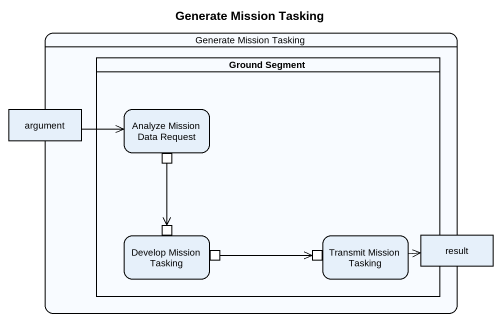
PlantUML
@startuml
title Generate Mission Tasking
hide empty description
state "Generate Mission Tasking" as Generate_Mission_Tasking {
  state "Ground Segment" as Ground_Segment <<partition>> {
    state "Analyze Mission Data Request" as Analyze_Mission_Data_Request {
      state pin1 <<outputPin>>
    }
    state "Develop Mission Tasking" as Develop_Mission_Tasking {
      state pin2 <<inputPin>>
      state pin3 <<outputPin>>
    }
    state "Transmit Mission Tasking" as Transmit_Mission_Tasking {
      state pin4 <<inputPin>>
    }
  }
  state argument <<object>>
  state result <<object>>
}
argument -right-> Analyze_Mission_Data_Request
pin1 --> pin2
Transmit_Mission_Tasking -right-> result
pin3 -right-> pin4
@enduml
